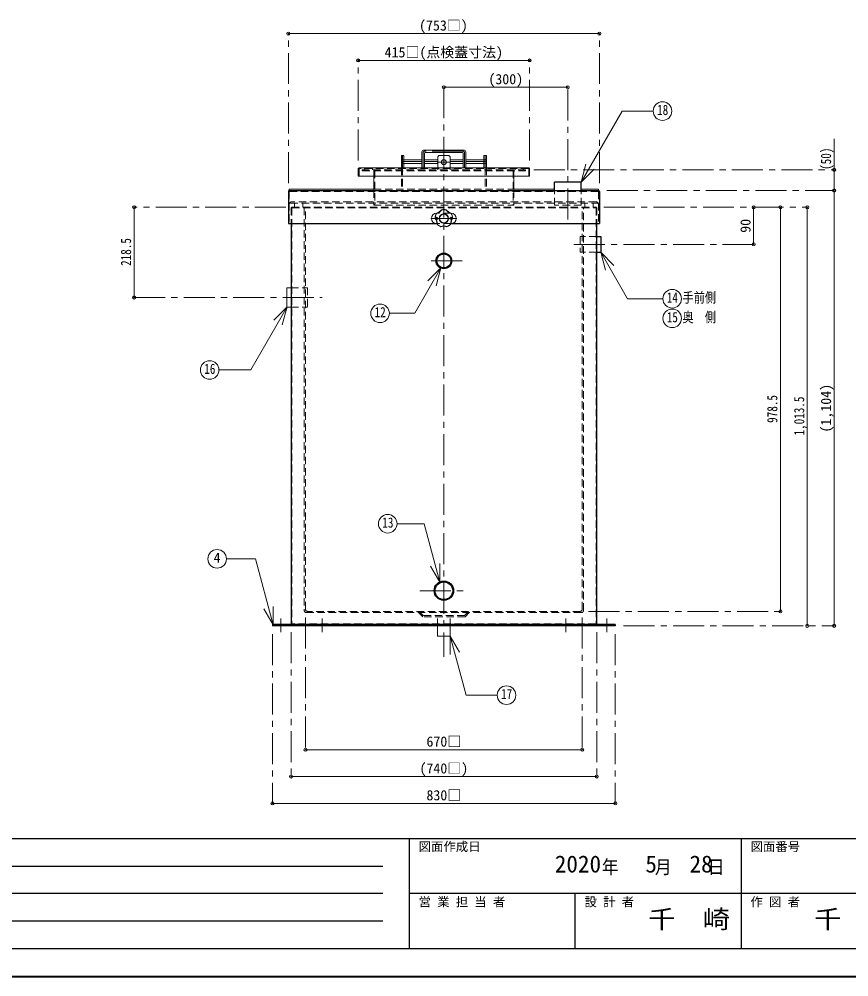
# Model space of a CAD drawing. Units: millimetres at full size, sheet at 1:15. Extents: x -3184 to 2891, y -2037 to 2178.
# Drawn here: x -1175 to 834, y -2037 to 282 of the extents above; entities that cross this region are included whole.
import ezdxf
from ezdxf.enums import TextEntityAlignment as Align

# ---------------------------------------------------------------- set-up
doc = ezdxf.new("R2010")
doc.units = ezdxf.units.MM
doc.header["$LTSCALE"] = 15
doc.header["$PDMODE"] = 32
doc.header["$PDSIZE"] = 7.5
doc.linetypes.add('CHAIN1', pattern=[8, 5, -1, 1, -1])
doc.linetypes.add('DASHED1', pattern=[1.8, 1.2, -0.6])
doc.layers.add('0-0', color=7, linetype='Continuous', lineweight=18)
doc.styles.add('ＭＳ ゴシック', font='')
doc.styles.get('ＭＳ ゴシック').set_extended_font_data('MS Gothic')

msp = doc.modelspace()

# ---------------------------------------------------------------- linework, layer by layer
at = {"layer": '0-0', "color": 4, "linetype": 'CHAIN1', "lineweight": 9}
for p, q in [((-523.2, -115.13), (-523.2, 246.87)), ((229.8, -115.13), (229.8, 246.87)), ((-354.2, -60.13), (-354.2, 181.87)), ((60.8, -60.13), (60.8, 181.87)), ((-146.7, 116.87), (-146.7, -1262.13)), ((153.3, -203.63), (153.3, 116.87)), ((-196.7, -41.13), (-196.7, -78.13)), ((-99.7, -38.13), (-193.7, -38.13)), ((-96.7, -41.13), (-96.7, -78.13)), ((-249.7, -63.13), (-199.7, -63.13)), ((-193.7, -63.13), (-161.7, -63.13)), ((-162.7, -64.43), (-130.7, -64.43)), ((-131.7, -63.13), (-99.7, -63.13)), ((-43.7, -63.13), (-93.7, -63.13)), ((70.8, -83.13), (798.3, -83.13)), ((247.8, -133.13), (798.3, -133.13)), ((-529.35, -173.63), (-896.7, -173.63)), ((240.8, -173.63), (733.3, -173.63)), ((-178.2, -200.63), (-115.2, -200.63)), ((603.3, -263.63), (158.3, -263.63)), ((-102.7, -303.63), (-190.7, -303.63)), ((-896.7, -392.13), (-441.7, -392.13)), ((-205.2, -1102.13), (-88.2, -1102.13)), ((203.3, -1152.13), (668.3, -1152.13)), ((-541.7, -1169.13), (-541.7, -1202.13)), ((-481.7, -1167.13), (-481.7, -1487.13)), ((-441.7, -1169.13), (-441.7, -1202.13)), ((148.3, -1169.13), (148.3, -1202.13)), ((188.3, -1167.13), (188.3, -1487.13)), ((248.3, -1169.13), (248.3, -1202.13)), ((-516.7, -1202.63), (-516.7, -1552.13)), ((223.3, -1202.63), (223.3, -1552.13)), ((288.3, -1187.13), (798.3, -1187.13)), ((-561.7, -1207.13), (-561.7, -1617.13)), ((268.3, -1207.13), (268.3, -1617.13))]:
    msp.add_line(p, q, dxfattribs=at)
at = {"layer": '0-0', "color": 4, "lineweight": 9}
for p, q in [((-523.2, 246.87), (229.8, 246.87)), ((60.8, 181.87), (-354.2, 181.87)), ((-146.7, 116.87), (153.3, 116.87)), ((798.3, -8.13), (798.3, -133.13)), ((-249.7, -48.13), (-249.7, -78.13)), ((-246.7, -48.13), (-249.7, -48.13)), ((-243.7, -58.63), (-199.7, -58.63)), ((-243.7, -67.63), (-199.7, -67.63)), ((-193.7, -58.63), (-161.7, -58.63)), ((-193.7, -67.63), (-161.7, -67.63)), ((-131.7, -58.63), (-99.7, -58.63)), ((-131.7, -67.63), (-99.7, -67.63)), ((-49.7, -58.63), (-93.7, -58.63)), ((-49.7, -67.63), (-93.7, -67.63)), ((-46.7, -48.13), (-43.7, -48.13)), ((-43.7, -48.13), (-43.7, -78.13)), ((-316.2, -133.13), (-316.2, -98.13)), ((22.8, -133.13), (22.8, -98.13)), ((-521.2, -130.13), (-521.2, -133.13)), ((-521.2, -130.13), (-316.2, -130.13)), ((22.8, -130.13), (120.8, -130.13)), ((185.8, -130.13), (227.8, -130.13)), ((227.8, -130.13), (227.8, -133.13)), ((798.3, -133.13), (798.3, -1187.13)), ((-896.7, -173.63), (-896.7, -392.13)), ((603.3, -173.63), (603.3, -263.63)), ((668.3, -173.63), (668.3, -1152.13)), ((733.3, -1187.13), (733.3, -173.63)), ((-481.7, -1487.13), (188.3, -1487.13)), ((223.3, -1552.13), (-516.7, -1552.13)), ((-561.7, -1617.13), (268.3, -1617.13))]:
    msp.add_line(p, q, dxfattribs=at)
at = {"layer": '0-0'}
for p, q in [((185.64, -112.86), (284.97, 59.18)), ((360.25, 59.18), (284.97, 59.18)), ((-199.7, -39.63), (-199.7, -78.13)), ((-98.2, -35.13), (-195.2, -35.13)), ((-193.7, -42.63), (-193.7, -78.13)), ((-192.2, -41.13), (-101.2, -41.13)), ((-99.7, -42.63), (-99.7, -78.13)), ((-93.7, -39.63), (-93.7, -78.13)), ((-246.7, -48.13), (-246.7, -78.13)), ((-246.7, -48.13), (-243.7, -48.13)), ((-243.7, -78.13), (-243.7, -48.13)), ((-161.7, -51.43), (-158.7, -48.43)), ((-161.7, -51.43), (-161.7, -78.13)), ((-134.7, -48.43), (-158.7, -48.43)), ((-134.7, -48.43), (-131.7, -51.43)), ((-131.7, -51.43), (-131.7, -78.13)), ((-46.7, -48.13), (-49.7, -48.13)), ((-49.7, -78.13), (-49.7, -48.13)), ((-46.7, -48.13), (-46.7, -78.13)), ((185.64, -112.86), (197.29, -69.4)), ((-354.2, -80.13), (-354.2, -98.13)), ((-352.2, -78.13), (58.8, -78.13)), ((60.8, -80.13), (60.8, -98.13)), ((185.64, -112.86), (217.46, -81.04)), ((60.8, -98.13), (-354.2, -98.13)), ((-164.2, -188.13), (-163.14, -188.13)), ((-130.27, -188.13), (-129.2, -188.13)), ((233.23, -282.55), (265.05, -314.37)), ((233.23, -282.55), (244.88, -326.02)), ((233.23, -282.55), (298.27, -395.19)), ((-153.77, -320.34), (-217.35, -430.47)), ((-153.77, -320.34), (-185.59, -352.16)), ((-153.77, -320.34), (-165.41, -363.8)), ((-526.7, -368.63), (-526.7, -415.63)), ((-526.7, -368.63), (-516.7, -368.63)), ((-526.28, -414.9), (-614.48, -567.67)), ((-526.28, -414.9), (-558.1, -446.72)), ((-526.28, -414.9), (-537.93, -458.37)), ((-526.7, -415.63), (-516.7, -415.63)), ((383.7, -395.19), (298.27, -395.19)), ((-278.73, -430.47), (-217.35, -430.47)), ((-614.48, -567.67), (-691.24, -567.67)), ((-194.34, -939.99), (-260.14, -939.99)), ((-156.43, -1081.47), (-194.34, -939.99)), ((-602.89, -1025.07), (-673.26, -1025.07)), ((-560.01, -1185.12), (-602.89, -1025.07)), ((-156.43, -1081.47), (-178.93, -1042.5)), ((-156.43, -1081.47), (-156.43, -1036.47)), ((-560.01, -1185.12), (-582.51, -1146.15)), ((-560.01, -1185.12), (-560.01, -1140.12)), ((-162.2, -1187.13), (-162.2, -1212.13)), ((-131.2, -1187.13), (-131.2, -1212.13)), ((-131.2, -1212.13), (-162.2, -1212.13)), ((-131.31, -1211.95), (-108.81, -1250.92)), ((-131.31, -1211.95), (-131.31, -1256.95))]:
    msp.add_line(p, q, dxfattribs=at)
at = {"layer": '0-0', "color": 4, "linetype": 'DASHED1', "lineweight": 9}
for p, q in [((-249.7, -58.63), (-243.7, -58.63)), ((-249.7, -67.63), (-243.7, -67.63)), ((-43.7, -58.63), (-49.7, -58.63)), ((-43.7, -67.63), (-49.7, -67.63)), ((-352.2, -81.13), (-352.2, -98.13)), ((57.8, -80.13), (-351.2, -80.13)), ((-344.2, -83.13), (-344.2, -85.13)), ((50.8, -83.13), (-344.2, -83.13)), ((-344.2, -85.13), (50.8, -85.13)), ((-339.2, -80.13), (-339.2, -83.13)), ((-319.2, -80.13), (-319.2, -83.13)), ((-316.2, -86.13), (-316.2, -98.13)), ((-314.2, -85.13), (-314.2, -168.63)), ((-249.7, -78.13), (-249.7, -130.13)), ((-246.7, -78.13), (-246.7, -130.13)), ((-166.45, -78.13), (-166.45, -80.13)), ((-161.7, -83.13), (-161.7, -77.83)), ((-131.7, -83.13), (-131.7, -77.83)), ((-126.95, -78.13), (-126.95, -80.13)), ((-46.7, -78.13), (-46.7, -130.13)), ((-43.7, -78.13), (-43.7, -130.13)), ((20.8, -85.13), (20.8, -168.63)), ((22.8, -86.13), (22.8, -98.13)), ((25.8, -80.13), (25.8, -83.13)), ((45.8, -80.13), (45.8, -83.13)), ((50.8, -83.13), (50.8, -85.13)), ((58.8, -81.13), (58.8, -98.13)), ((-316.2, -130.13), (22.8, -130.13)), ((22.8, -133.13), (22.8, -168.63)), ((-488.2, -173.63), (-488.2, -163.63)), ((194.8, -173.63), (194.8, -163.63)), ((-166.7, -198.88), (-164.2, -197.63)), ((-166.7, -198.88), (-166.7, -202.38)), ((-164.2, -203.63), (-166.7, -202.38)), ((-164.2, -197.63), (-161.7, -198.88)), ((-161.7, -202.38), (-164.2, -203.63)), ((-130.27, -188.13), (-163.14, -188.13)), ((-161.7, -198.88), (-161.7, -202.38)), ((-129.2, -197.63), (-131.7, -198.88)), ((-131.7, -198.88), (-131.7, -202.38)), ((-131.7, -202.38), (-129.2, -203.63)), ((-126.7, -198.88), (-129.2, -197.63)), ((-129.2, -203.63), (-126.7, -202.38)), ((-126.7, -198.88), (-126.7, -202.38)), ((-516.7, -368.63), (-476.7, -368.63)), ((-476.7, -368.63), (-476.7, -415.63)), ((-516.7, -415.63), (-476.7, -415.63)), ((-207.94, -1155.13), (-197.94, -1165.13)), ((-206.7, -1152.13), (-196.7, -1162.13)), ((-86.7, -1152.13), (-96.7, -1162.13)), ((-96.7, -1162.13), (-196.7, -1162.13)), ((-162.2, -1187.13), (-162.2, -1162.13)), ((-131.2, -1187.13), (-131.2, -1162.13)), ((-548.7, -1184.13), (-548.7, -1187.13)), ((-534.7, -1184.13), (-534.7, -1187.13)), ((241.3, -1184.13), (241.3, -1187.13)), ((255.3, -1184.13), (255.3, -1187.13))]:
    msp.add_line(p, q, dxfattribs=at)
at = {"layer": '0-0', "color": 5, "lineweight": 25}
for p, q in [((185.8, -112.63), (120.8, -112.63)), ((120.8, -133.13), (120.8, -112.63)), ((185.8, -133.13), (185.8, -112.63)), ((-523.2, -135.13), (-523.2, -213.13)), ((-521.2, -133.13), (227.8, -133.13)), ((229.8, -135.13), (229.8, -213.13)), ((-523.2, -213.13), (-163.59, -213.13)), ((-516.7, -213.13), (-516.7, -1182.63)), ((-129.81, -213.13), (229.8, -213.13)), ((223.3, -1182.63), (223.3, -213.13)), ((223.3, -282.63), (233.3, -282.63)), ((-561.7, -1184.13), (-561.7, -1187.13)), ((268.3, -1184.13), (-561.7, -1184.13)), ((268.3, -1187.13), (-561.7, -1187.13)), ((268.3, -1184.13), (268.3, -1187.13))]:
    msp.add_line(p, q, dxfattribs=at)
at = {"layer": '0-0', "linetype": 'DASHED1'}
for p, q in [((-521.2, -136.13), (-521.2, -213.13)), ((-520.2, -135.13), (226.8, -135.13)), ((185.8, -168.63), (185.8, -133.13)), ((227.8, -136.13), (227.8, -213.13)), ((221.8, -160.63), (-515.2, -160.63)), ((-518.2, -163.63), (224.8, -163.63)), ((-516.7, -175.13), (-516.7, -213.13)), ((-515.2, -173.63), (221.8, -173.63)), ((-515.2, -175.88), (-515.2, -1181.88)), ((-514.45, -175.13), (221.05, -175.13)), ((-508.2, -173.63), (-508.2, -163.63)), ((-484.7, -175.13), (-484.7, -1150.13)), ((-481.7, -1147.13), (-481.7, -173.63)), ((188.3, -1147.13), (188.3, -173.63)), ((191.3, -1150.13), (191.3, -175.13)), ((214.8, -173.63), (214.8, -163.63)), ((221.8, -175.88), (221.8, -1181.88)), ((223.3, -175.13), (223.3, -213.13)), ((-129.81, -213.13), (-163.59, -213.13)), ((223.3, -282.63), (183.3, -282.63)), ((186.3, -1155.13), (-479.7, -1155.13)), ((183.3, -1152.13), (-476.7, -1152.13)), ((221.05, -1182.63), (-514.45, -1182.63)), ((-496.7, -1182.63), (-496.7, -1184.13)), ((203.3, -1182.63), (203.3, -1184.13)), ((-448.7, -1184.13), (-448.7, -1187.13)), ((-434.7, -1184.13), (-434.7, -1187.13)), ((141.3, -1184.13), (141.3, -1187.13)), ((155.3, -1184.13), (155.3, -1187.13))]:
    msp.add_line(p, q, dxfattribs=at)
at = {"layer": '0-0', "color": 6, "lineweight": 25}
for p, q in [((-3116.7, -1701.77), (2823.3, -1701.77)), ((-230.27, -1969.63), (-230.27, -1701.77)), ((573.3, -1701.77), (573.3, -1969.63)), ((-1687.42, -1768.74), (-294.56, -1768.74)), ((-294.56, -1835.7), (-1687.42, -1835.7)), ((2823.3, -1835.7), (-230.27, -1835.7)), ((171.51, -1969.63), (171.51, -1835.7)), ((-294.56, -1902.67), (-1687.42, -1902.67)), ((2823.3, -1969.63), (-3116.7, -1969.63))]:
    msp.add_line(p, q, dxfattribs=at)
at = {"layer": '0-0', "color": 1, "lineweight": 40}
msp.add_line((2890.8, -2037.13), (-3184.2, -2037.13), dxfattribs=at)
at = {"layer": '0-0', "color": 4, "linetype": 'DASHED1', "lineweight": 9}
for points in [[(-316.2, -133.13), (-316.2, -168.63), (22.8, -168.63)], [(-85.46, -1155.13), (-95.46, -1165.13), (-197.94, -1165.13)]]:
    msp.add_lwpolyline(points, dxfattribs=at)
at = {"layer": '0-0', "linetype": 'DASHED1'}
for points in [[(185.8, -168.63), (120.8, -168.63), (120.8, -133.13)], [(223.3, -244.63), (183.3, -244.63), (183.3, -282.63)]]:
    msp.add_lwpolyline(points, dxfattribs=at)
at = {"layer": '0-0', "color": 5, "lineweight": 25}
msp.add_lwpolyline([(223.3, -244.63), (233.3, -244.63), (233.3, -282.63)], dxfattribs=at)
at = {"layer": '0-0'}
msp.add_lwpolyline([(-131.31, -1211.95), (-92.94, -1355.15), (-17.49, -1355.15)], dxfattribs=at)
for centre, radius in [((382.75, 59.18), 22.5), ((-146.7, -64.43), 6), ((-146.7, -200.63), 10.5), ((406.2, -395.19), 22.5), ((-301.23, -430.47), 22.5), ((406.2, -442.69), 22.5), ((-713.74, -567.67), 22.5), ((-282.64, -939.99), 22.5), ((-695.76, -1025.07), 22.5), ((5.01, -1355.15), 22.5)]:
    msp.add_circle(centre, radius, dxfattribs=at)
at = {"layer": '0-0', "color": 4, "linetype": 'DASHED1', "lineweight": 9}
for centre in [(-164.2, -200.63), (-129.2, -200.63)]:
    msp.add_circle(centre, 1.5, dxfattribs=at)
at = {"layer": '0-0', "color": 4, "lineweight": 9}
msp.add_circle((-146.7, -200.63), 11.5, dxfattribs=at)
at = {"layer": '0-0', "color": 5, "lineweight": 25}
for centre, radius in [((-146.7, -303.63), 19), ((-146.7, -303.63), 17), ((-146.7, -1102.13), 23.5), ((-146.7, -1102.13), 21.35)]:
    msp.add_circle(centre, radius, dxfattribs=at)
at = {"layer": '0-0'}
for centre, radius, start, end in [((-195.2, -39.63), 4.5, 90, 180), ((-192.2, -42.63), 1.5, 90, 180), ((-101.2, -42.63), 1.5, 0, 90), ((-98.2, -39.63), 4.5, 0, 90), ((-352.2, -80.13), 2, 90, 180), ((58.8, -80.13), 2, 0, 90), ((-175.54, -160.93), 29.89, 291.41115, 320.58885), ((-168.45, -170.69), 18.83, 283.0119, 328.9881), ((-146.7, -200.63), 21.5, 74.5, 105.5), ((-146.7, -200.63), 21, 74.5, 105.5), ((-124.95, -170.69), 18.83, 211.0119, 256.9881), ((-117.86, -160.93), 29.89, 219.41115, 248.58885), ((-164.2, -200.63), 12.5, 90, 270), ((-146.7, -200.63), 21.5, 146.5, 177.5), ((-193.37, -215.79), 29.89, 3.41115, 32.58885), ((-181.9, -212.07), 18.83, 355.0119, 40.9881), ((-146.7, -200.63), 21, 146.5, 177.5), ((-111.51, -212.07), 18.83, 139.0119, 184.9881), ((-100.04, -215.79), 29.89, 147.41115, 176.58885), ((-129.2, -200.63), 12.5, 270, 90), ((-146.7, -200.63), 21, 2.5, 33.5), ((-146.7, -200.63), 21.5, 2.5, 33.5), ((-146.7, -200.63), 21.5, 218.5, 249.5), ((-146.7, -200.63), 21, 218.5, 249.5), ((-146.7, -249.7), 29.89, 75.41115, 104.58885), ((-146.7, -237.64), 18.83, 67.0119, 112.9881), ((-146.7, -200.63), 21, 290.5, 321.5), ((-146.7, -200.63), 21.5, 290.5, 321.5)]:
    msp.add_arc(centre, radius, start, end, dxfattribs=at)
at = {"layer": '0-0', "color": 4, "linetype": 'CHAIN1', "lineweight": 9}
for centre, start, end in [((-193.7, -41.13), 90, 180), ((-99.7, -41.13), 0, 90)]:
    msp.add_arc(centre, 3, start, end, dxfattribs=at)
at = {"layer": '0-0', "color": 4, "linetype": 'DASHED1', "lineweight": 9}
for centre, radius, start, end in [((-351.2, -81.13), 1, 90, 180), ((-317.2, -86.13), 1, 0, 90), ((-316.2, -85.13), 2, 0, 90), ((22.8, -85.13), 2, 90, 180), ((23.8, -86.13), 1, 90, 180), ((57.8, -81.13), 1, 0, 90)]:
    msp.add_arc(centre, radius, start, end, dxfattribs=at)
at = {"layer": '0-0', "color": 5, "lineweight": 25}
for centre, radius, start, end in [((-521.2, -135.13), 2, 90, 180), ((227.8, -135.13), 2, 0, 90), ((-515.2, -1182.63), 1.5, 180, 270), ((221.8, -1182.63), 1.5, 270, 0)]:
    msp.add_arc(centre, radius, start, end, dxfattribs=at)
at = {"layer": '0-0', "linetype": 'DASHED1'}
for centre, radius, start, end in [((-520.2, -136.13), 1, 90, 180), ((226.8, -136.13), 1, 0, 90), ((-515.2, -166.63), 6, 90, 180), ((221.8, -166.63), 6, 0, 90), ((-518.2, -166.63), 3, 90, 180), ((-515.2, -175.13), 1.5, 90, 180), ((-514.45, -175.88), 0.75, 90, 180), ((221.05, -175.88), 0.75, 0, 90), ((221.8, -175.13), 1.5, 0, 90), ((224.8, -166.63), 3, 0, 90), ((-479.7, -1150.13), 5, 180, 270), ((-476.7, -1147.13), 5, 180, 270), ((183.3, -1147.13), 5, 270, 0), ((186.3, -1150.13), 5, 270, 0), ((-514.45, -1181.88), 0.75, 180, 270), ((221.05, -1181.88), 0.75, 270, 0)]:
    msp.add_arc(centre, radius, start, end, dxfattribs=at)
at = {"layer": '0-0', "color": 1}
for p in [(-523.2, 246.87), (229.8, 246.87), (-354.2, 181.87), (60.8, 181.87), (-146.7, 116.87), (153.3, 116.87), (798.3, -83.13), (798.3, -133.13), (-896.7, -173.63), (603.3, -173.63), (668.3, -173.63), (733.3, -173.63), (603.3, -263.63), (-896.7, -392.13), (668.3, -1152.13), (733.3, -1187.13), (798.3, -1187.13), (-481.7, -1487.13), (188.3, -1487.13), (-516.7, -1552.13), (223.3, -1552.13), (-561.7, -1617.13), (268.3, -1617.13)]:
    msp.add_point(p, dxfattribs=at)

# ---------------------------------------------------------------- texts
at = {"layer": '0-0', "style": 'ＭＳ ゴシック'}
for s, height, p in [('(753□)', 24.74, (-206.76, 246.87)), ('415□(点検蓋寸法)', 24.74, (-290.14, 181.87)), ('(300)', 24.74, (-38.89, 116.87)), ('4', 24.74, (-704.2, -1041.95)), ('670□', 24.74, (-188.89, -1487.13)), ('(740□)', 24.74, (-205.76, -1552.13)), ('830□', 24.74, (-188.89, -1617.13)), ('図面作成日', 21.99, (-207.77, -1739.27)), ('図面番号', 21.99, (595.8, -1739.27)), ('2020', 41.24, (121.8, -1796.86)), ('5', 41.24, (341.17, -1796.86)), ('28', 41.24, (448.05, -1796.86)), ('営 業 担 当 者', 21.99, (-207.77, -1873.2)), ('設 計 者', 21.99, (194.01, -1873.2)), ('作 図 者', 21.99, (595.8, -1873.2))]:
    msp.add_text(s, height=height, dxfattribs=at).set_placement(p, align=Align.BOTTOM_LEFT)
for s, height, width, p in [('18', 24.74, 0.8, (369.62, 42.3)), ('14', 24.74, 0.8, (393.08, -412.07)), ('手前側', 24.74, 0.8, (431.2, -412.07)), ('12', 24.74, 0.8, (-314.35, -447.34)), ('15', 24.74, 0.8, (393.08, -459.57)), ('奥\u3000側', 24.74, 0.8, (431.2, -459.57)), ('16', 24.74, 0.8, (-726.87, -584.55)), ('13', 24.74, 0.8, (-295.76, -956.86)), ('17', 24.74, 0.8, (-8.12, -1372.02)), ('千\u3000崎', 43.99, 1.1, (348.3, -1932.67)), ('千\u3000崎', 43.99, 1.1, (750.08, -1932.67))]:
    msp.add_text(s, height=height, dxfattribs=dict(at, width=width)).set_placement(p, align=Align.BOTTOM_LEFT)
at = {"layer": '0-0', "style": 'ＭＳ ゴシック', "width": 0.8}
for s, p in [('(50)', (798.3, -83.13)), ('218.5', (-896.7, -315.69)), ('978.5', (668.3, -695.69)), ('1,013.5', (733.3, -726.32))]:
    msp.add_text(s, height=24.74, rotation=90, dxfattribs=at).set_placement(p, align=Align.BOTTOM_LEFT)
at = {"layer": '0-0', "style": 'ＭＳ ゴシック'}
for s, p in [('90', (603.3, -235.51)), ('(1,104)', (798.3, -719.19))]:
    msp.add_text(s, height=24.74, rotation=90, dxfattribs=at).set_placement(p, align=Align.BOTTOM_LEFT)
at = {"layer": '0-0', "insert": (235.8, -1791.24), "char_height": 32.99, "attachment_point": 7, "style": 'ＭＳ ゴシック'}
msp.add_mtext('\\T1.27;\\W0.9;年\\~\\~\\~月\\~\\~\\~日', dxfattribs=at)

doc.saveas('drawing.dxf')
